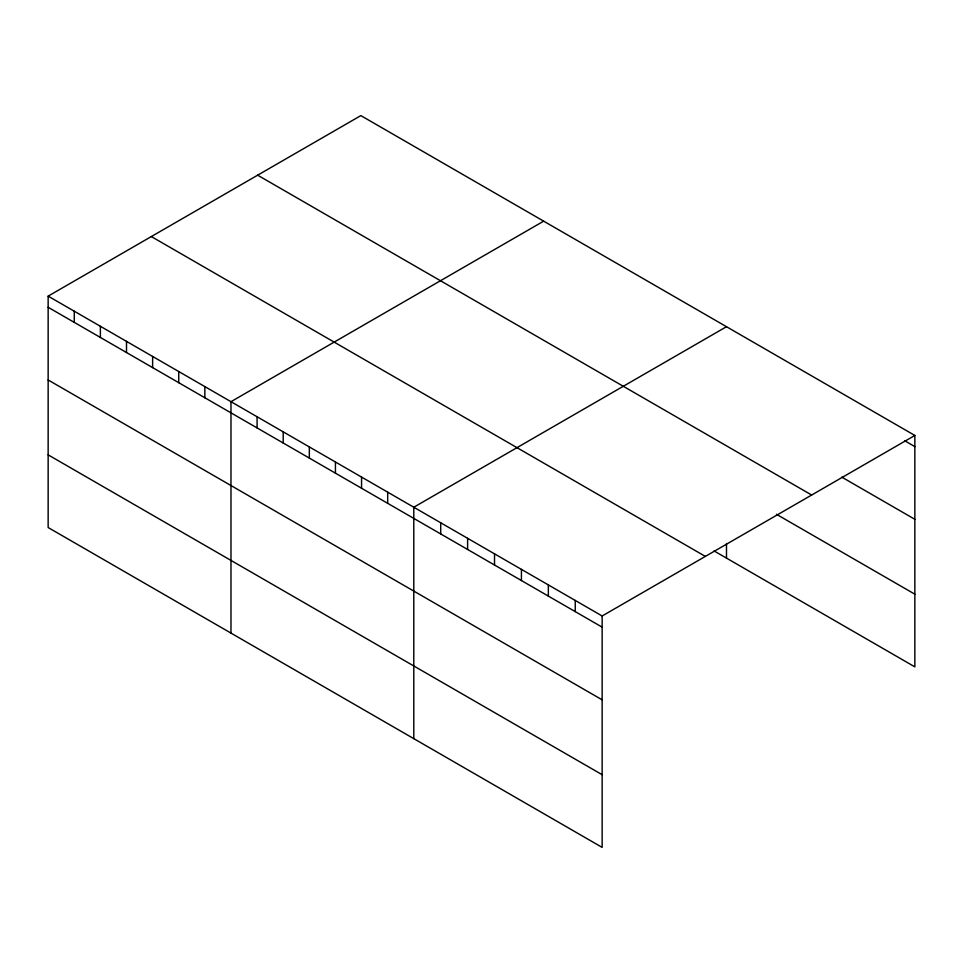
<?xml version="1.0" encoding="UTF-8"?>
<svg xmlns="http://www.w3.org/2000/svg" width="963" height="963" viewBox="0 0 963 963"><rect width="100%" height="100%" fill="white"/><g stroke="black" fill="none" stroke-linecap="round" stroke-linejoin="round"><path stroke-width="1.44" d="M48.15 296.135L602.152 615.983L602.152 847.392L48.15 527.543L48.15 296.135L360.848 115.608L914.85 435.457L914.85 666.865L714.052 550.932M543.662 221.153L230.976 401.691L230.976 633.1M726.487 326.71L413.789 507.236L413.789 738.645M602.152 615.983L914.85 435.457M904.594 440.693L914.85 446.615M841.806 477.13L914.85 519.298M257.651 175.182L811.665 495.03M776.467 514.29L914.85 594.183M151.335 236.561L705.349 556.409M48.15 307.293L602.152 627.154M48.15 379.976L602.152 699.836M48.15 454.861L602.152 774.709M726.487 543.577L726.487 558.119M575.248 600.455L575.248 611.613M548.344 584.914L548.344 596.073M521.428 569.386L521.428 580.545M494.525 553.845L494.525 565.004M467.609 538.305L467.609 549.476M440.705 522.777L440.705 533.935M387.68 492.153L387.68 503.324M361.558 477.082L361.558 488.241M335.437 461.999L335.437 473.158M309.328 446.916L309.328 458.087M283.206 431.845L283.206 443.004M257.085 416.762L257.085 427.921M204.854 386.608L204.854 397.767M178.733 371.525L178.733 382.684M152.623 356.454L152.623 367.613M126.502 341.371L126.502 352.53M100.381 326.288L100.381 337.459M74.271 311.218L74.271 322.376"/></g></svg>
